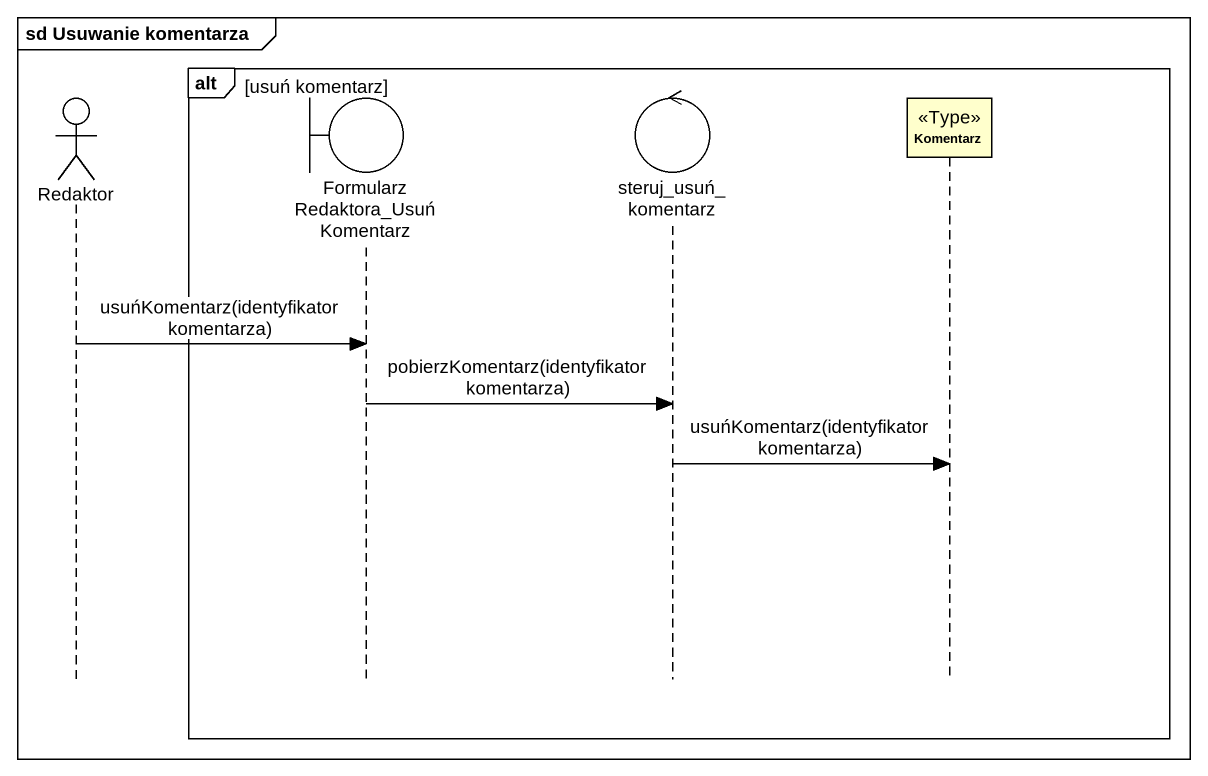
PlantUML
@startuml
mainframe sd Usuwanie komentarza
hide footbox
actor Redaktor
boundary "FormularzRedaktora_UsuńKomentarz" as FormularzRedaktora
control steruj_usuń_komentarz
participant Komentarz <<Type>>

alt usuń komentarz
  Redaktor -> FormularzRedaktora : usuńKomentarz(identyfikator komentarza)
  FormularzRedaktora -> steruj_usuń_komentarz : pobierzKomentarz(identyfikator komentarza)
  steruj_usuń_komentarz -> Komentarz : usuńKomentarz(identyfikator komentarza)
end
@enduml
